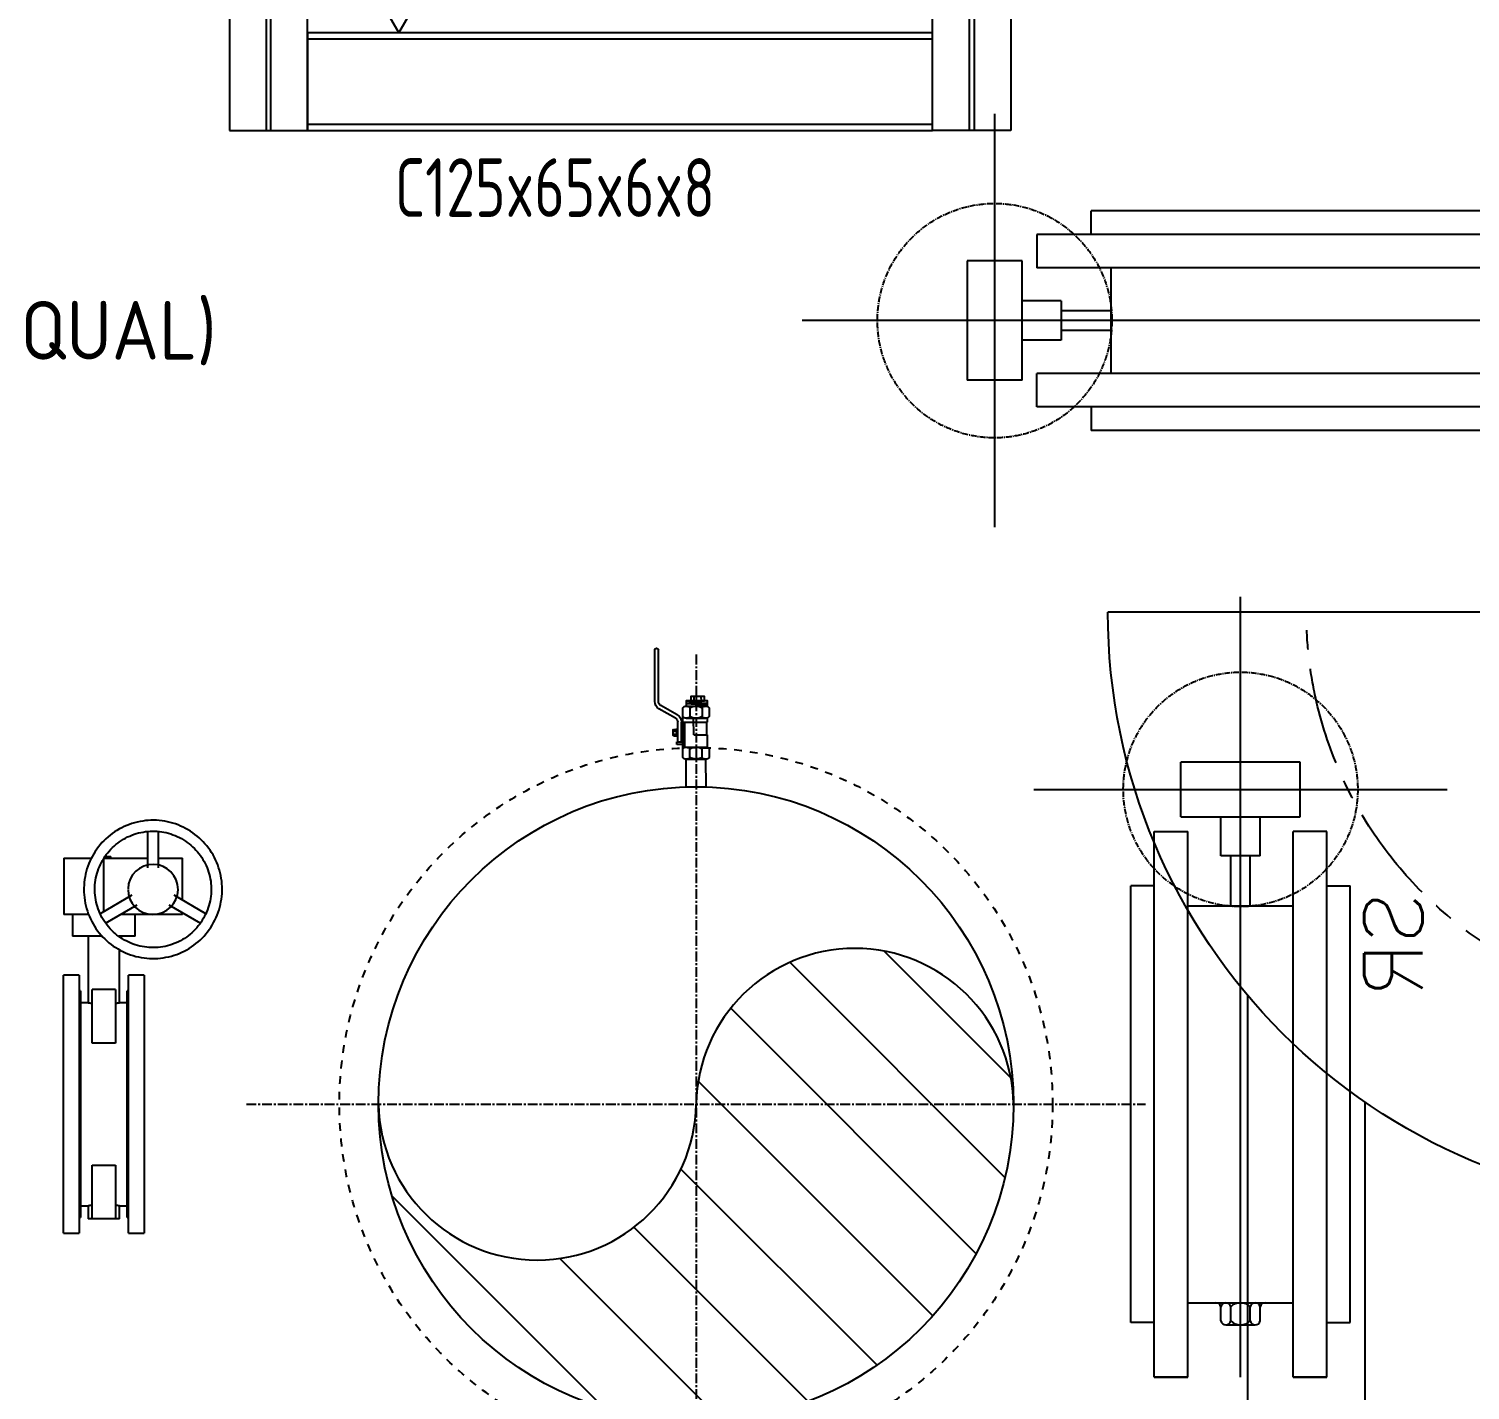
# Model space of a CAD drawing. Extents: x -181672 to 290600, y -29000 to 395522.
# Drawn here: x -90255 to -88410, y 35282 to 37024 of the extents above; entities that cross this region are included whole.
import ezdxf

# ---------------------------------------------------------------- set-up
doc = ezdxf.new("R2010")
doc.units = 0
doc.header["$LTSCALE"] = 10
for name, pattern in [('XFM7P20PCW$0$CENTER', [2, 1.25, -0.25, 0.25, -0.25]), ('XFM7P20PCW$0$CENTER2', [1.125, 0.75, -0.125, 0.125, -0.125]), ('XFM7P20PCW$0$Dashed', [2, 1, -1]), ('XFM7P20PCW$0$HIDDEN', [9.525, 6.35, -3.175])]:
    doc.linetypes.add(name, pattern=pattern)
for name, color, linetype in [('XFM7P20PCW$0$M-CWTR-CENT', 252, 'XFM7P20PCW$0$CENTER'), ('XFM7P20PCW$0$M-CWTR-PIPE', 252, 'Continuous'), ('XFM7P20PCW$0$M-CWTR-VAVE', 252, 'Continuous'), ('XFM7P20PCW$0$P-PCWR-20.7-P', 252, 'Continuous'), ('XFM7P20PCW$0$SH-LINE-130', 252, 'Continuous'), ('XFM7P20PCW$0$SH-TEXT', 252, 'Continuous'), ('XFM7P20PCW$0$管架', 252, 'Continuous')]:
    doc.layers.add(name, color=color, linetype=linetype)
doc.styles.add('XFM7P20PCW$0$aa-txt', font='isocp.shx', dxfattribs={"bigfont": 'chineset'})
doc.styles.add('XFM7P20PCW$0$Standard', font='txt.shx', dxfattribs={"bigfont": 'chineset.shx'})
doc.dimstyles.new('XFM7P20PCW$0$adim-5', dxfattribs={"dimscale": 10, "dimtxt": 0.25, "dimasz": 0.25, "dimexe": 0.1, "dimexo": 0.5, "dimgap": 0.15, "dimtad": 0, "dimdec": 4, "dimlfac": 5, "dimdsep": 46, "dimtxsty": 'XFM7P20PCW$0$aa-txt', "dimcen": 2.5, "dimclrd": 3, "dimclre": 3, "dimclrt": 256, "dimadec": 0, "dimazin": 0, "dimtfac": 1, "dimtdec": 4, "dimtmove": 0, "dimatfit": 3, "dimfxl": 1, "dimtolj": 1, "dimtzin": 0, "dimarcsym": 0})

# ---------------------------------------------------------------- blocks, each defined once
blk = doc.blocks.new('XFM7P20PCW$0$A$C4E3D5701')
h = blk.add_hatch()
h.set_pattern_fill('ANSI31', color=256, scale=30, angle=90, style=0)
h.set_pattern_definition([(315, (-20007.98, -358079.21), (67.35192, 67.35192), [])])
h.paths.add_polyline_path([(406.3, 0, 0.981163), (0, 0.1, -0.981163), (-406.5, 0, 0.414214), (-0.1, -406.4, 0.414214)])
at = {"linetype": 'XFM7P20PCW$0$Dashed'}
blk.add_circle((-0.1, 0), 456.4, dxfattribs=at)
blk.add_circle((-0.1, 0), 406.4)
for centre, radius, start, end in [((203.2, -3.8), 203.2, 1.0793, 178.9207), ((-203.2, 3.9), 203.3, 181.0997, 358.9003)]:
    blk.add_arc(centre, radius, start, end)
at = {"layer": 'XFM7P20PCW$0$M-CWTR-PIPE', "color": 1, "linetype": 'XFM7P20PCW$0$CENTER'}
for p, q in [((0, 575.4), (0, -575.4)), ((-575.4, 0), (575.4, 0))]:
    blk.add_line(p, q, dxfattribs=at)
blk = doc.blocks.new('XFM7P20PCW$0$BV-200A-HP')
for p, q in [((49.9, 352.3), (46.8, 350.5)), ((53, 353.9), (49.9, 352.3)), ((56.2, 355.5), (53, 353.9)), ((59.4, 356.9), (56.2, 355.5)), ((62.7, 358.2), (59.4, 356.9)), ((66.1, 359.3), (62.7, 358.2)), ((69.5, 360.3), (66.1, 359.3)), ((72.9, 361.2), (69.5, 360.3)), ((76.4, 361.9), (72.9, 361.2)), ((79.8, 362.5), (76.4, 361.9)), ((83.4, 363), (79.8, 362.5)), ((86.9, 363.3), (83.4, 363)), ((90.4, 363.5), (86.9, 363.3)), ((94, 363.5), (90.4, 363.5)), ((97.5, 363.4), (94, 363.5)), ((101, 363.1), (97.5, 363.4)), ((104.5, 362.7), (101, 363.1)), ((108, 362.2), (104.5, 362.7)), ((111.5, 361.5), (108, 362.2)), ((115, 360.7), (111.5, 361.5)), ((118.4, 359.8), (115, 360.7)), ((121.7, 358.7), (118.4, 359.8)), ((125.1, 357.5), (121.7, 358.7)), ((128.3, 356.1), (125.1, 357.5)), ((131.6, 354.7), (128.3, 356.1)), ((134.7, 353.1), (131.6, 354.7)), ((137.8, 351.3), (134.7, 353.1)), ((140.8, 349.5), (137.8, 351.3)), ((25.4, 332.1), (23.2, 329.4)), ((27.7, 334.8), (25.4, 332.1)), ((30.2, 337.3), (27.7, 334.8)), ((32.7, 339.8), (30.2, 337.3)), ((35.4, 342.2), (32.7, 339.8)), ((38.1, 344.4), (35.4, 342.2)), ((40.9, 346.6), (38.1, 344.4)), ((43.8, 348.6), (40.9, 346.6)), ((43.3, 330.5), (45.5, 332.4)), ((46.8, 350.5), (43.8, 348.6)), ((45.5, 332.4), (47.9, 334.3)), ((47.9, 334.3), (50.3, 336)), ((50.3, 336), (52.7, 337.7)), ((52.7, 337.7), (55.3, 339.2)), ((55.3, 339.2), (57.9, 340.7)), ((57.9, 340.7), (60.5, 342.1)), ((60.5, 342.1), (63.2, 343.3)), ((63.2, 343.3), (66, 344.4)), ((66, 344.4), (68.8, 345.5)), ((68.8, 345.5), (71.6, 346.4)), ((71.6, 346.4), (74.5, 347.2)), ((74.5, 347.2), (77.4, 347.9)), ((77.4, 347.9), (80.3, 348.4)), ((80.3, 348.4), (83.3, 348.9)), ((83.3, 348.9), (86.2, 349.2)), ((86, 349.3), (86, 302.4)), ((86.2, 349.2), (89.2, 349.4)), ((89.2, 349.4), (92.2, 349.5)), ((92.2, 349.5), (95.2, 349.5)), ((95.2, 349.5), (98.2, 349.3)), ((98.2, 349.3), (101.1, 349.1)), ((100, 302.4), (100, 349.5)), ((101.1, 349.1), (104.1, 348.7)), ((104.1, 348.7), (107, 348.2)), ((107, 348.2), (109.9, 347.6)), ((109.9, 347.6), (112.8, 346.8)), ((112.8, 346.8), (115.7, 346)), ((115.7, 346), (118.5, 345)), ((118.5, 345), (121.3, 343.9)), ((121.3, 343.9), (124, 342.7)), ((124, 342.7), (126.7, 341.4)), ((126.7, 341.4), (129.3, 340)), ((129.3, 340), (131.9, 338.5)), ((131.9, 338.5), (134.4, 336.9)), ((134.4, 336.9), (136.8, 335.2)), ((136.8, 335.2), (139.2, 333.4)), ((139.2, 333.4), (141.5, 331.5)), ((143.8, 347.5), (140.8, 349.5)), ((146.6, 345.4), (143.8, 347.5)), ((149.4, 343.2), (146.6, 345.4)), ((152.1, 340.9), (149.4, 343.2)), ((154.7, 338.5), (152.1, 340.9)), ((157.1, 336), (154.7, 338.5)), ((159.5, 333.4), (157.1, 336)), ((161.8, 330.6), (159.5, 333.4)), ((-21, 315), (-21, 243)), ((-21, 315), (14.1, 315)), ((13.8, 314.4), (12.2, 311.2)), ((15.4, 317.6), (13.8, 314.4)), ((17.2, 320.6), (15.4, 317.6)), ((19.1, 323.6), (17.2, 320.6)), ((21.1, 326.5), (19.1, 323.6)), ((23.2, 329.4), (21.1, 326.5)), ((28.3, 312), (29.9, 314.6)), ((29.9, 314.6), (31.5, 317.1)), ((30, 246.6), (30, 314.5)), ((30.3, 315), (86, 315)), ((31.5, 317.1), (33.2, 319.5)), ((31.7, 317), (32.7, 317)), ((32.7, 318.6), (32.7, 317)), ((32.7, 317), (39, 317)), ((33.2, 319.5), (35.1, 321.8)), ((35.1, 321.8), (37, 324.1)), ((37, 324.1), (39, 326.3)), ((39, 326.3), (41.1, 328.4)), ((39, 315), (39, 317)), ((41.1, 328.4), (43.3, 330.5)), ((100, 315), (130.8, 315)), ((130.8, 261.2), (130.8, 315)), ((141.5, 331.5), (143.7, 329.6)), ((143.7, 329.6), (145.9, 327.5)), ((145.9, 327.5), (147.9, 325.3)), ((147.9, 325.3), (149.9, 323.1)), ((149.9, 323.1), (151.8, 320.8)), ((151.8, 320.8), (153.6, 318.4)), ((153.6, 318.4), (155.3, 315.9)), ((155.3, 315.9), (156.8, 313.4)), ((164, 327.9), (161.8, 330.6)), ((166, 325), (164, 327.9)), ((168, 322), (166, 325)), ((169.8, 319), (168, 322)), ((171.5, 315.9), (169.8, 319)), ((173.1, 312.7), (171.5, 315.9)), ((7.5, 297.9), (6.7, 294.5)), ((8.5, 301.3), (7.5, 297.9)), ((9.6, 304.6), (8.5, 301.3)), ((10.9, 308), (9.6, 304.6)), ((12.2, 311.2), (10.9, 308)), ((20.6, 292.7), (21.4, 295.6)), ((21.4, 295.6), (22.3, 298.4)), ((22.3, 298.4), (23.3, 301.2)), ((23.3, 301.2), (24.4, 304)), ((24.4, 304), (25.6, 306.7)), ((25.6, 306.7), (26.9, 309.4)), ((26.9, 309.4), (28.3, 312)), ((156.8, 313.4), (158.3, 310.8)), ((158.3, 310.8), (159.7, 308.2)), ((159.7, 308.2), (161, 305.5)), ((161, 305.5), (162.1, 302.7)), ((162.1, 302.7), (163.2, 300)), ((163.2, 300), (164.1, 297.1)), ((164.1, 297.1), (165, 294.3)), ((174.5, 309.5), (173.1, 312.7)), ((175.8, 306.2), (174.5, 309.5)), ((177, 302.8), (175.8, 306.2)), ((178.1, 299.5), (177, 302.8)), ((179, 296), (178.1, 299.5)), ((179.7, 292.6), (179, 296)), ((4.7, 280.4), (4.5, 276.9)), ((4.5, 276.9), (4.5, 275)), ((5, 284), (4.7, 280.4)), ((5.4, 287.5), (5, 284)), ((6, 291), (5.4, 287.5)), ((6.7, 294.5), (6, 291)), ((18.5, 275), (18.6, 278)), ((18.6, 278), (18.7, 281)), ((18.7, 281), (19, 283.9)), ((19, 283.9), (19.5, 286.9)), ((19.5, 286.9), (20, 289.8)), ((20, 289.8), (20.6, 292.7)), ((165, 294.3), (165.7, 291.4)), ((165.7, 291.4), (166.3, 288.5)), ((166.3, 288.5), (166.8, 285.5)), ((166.8, 285.5), (167.1, 282.6)), ((167.1, 282.6), (167.4, 279.6)), ((167.4, 279.6), (167.5, 276.6)), ((180.4, 289.1), (179.7, 292.6)), ((180.9, 285.6), (180.4, 289.1)), ((181.2, 282.1), (180.9, 285.6)), ((181.4, 278.5), (181.2, 282.1)), ((181.5, 275), (181.4, 278.5)), ((4.5, 275), (4.6, 271.5)), ((4.6, 271.5), (4.8, 267.9)), ((4.8, 267.9), (5.1, 264.4)), ((5.1, 264.4), (5.6, 260.9)), ((5.6, 260.9), (6.3, 257.4)), ((18.5, 273.4), (18.5, 275)), ((18.6, 270.4), (18.5, 273.4)), ((18.9, 267.4), (18.6, 270.4)), ((19.2, 264.5), (18.9, 267.4)), ((19.7, 261.5), (19.2, 264.5)), ((20.3, 258.6), (19.7, 261.5)), ((21, 255.7), (20.3, 258.6)), ((65.8, 267.4), (25.2, 243.9)), ((160.8, 243.9), (120.2, 267.4)), ((166, 260.2), (165.4, 257.3)), ((166.5, 263.1), (166, 260.2)), ((167, 266.1), (166.5, 263.1)), ((167.3, 269), (167, 266.1)), ((167.4, 272), (167.3, 269)), ((167.5, 275), (167.4, 272)), ((167.5, 276.6), (167.5, 275)), ((179.3, 255.5), (180, 259)), ((180, 259), (180.6, 262.5)), ((180.6, 262.5), (181, 266)), ((181, 266), (181.3, 269.6)), ((181.3, 269.6), (181.5, 273.1)), ((181.5, 273.1), (181.5, 275)), ((10.6, 243), (-21, 243)), ((-10, 243), (-10, 215)), ((6.3, 257.4), (7, 254)), ((7, 254), (7.9, 250.5)), ((7.9, 250.5), (9, 247.2)), ((9, 247.2), (10.2, 243.8)), ((10.2, 243.8), (11.5, 240.5)), ((11.5, 240.5), (12.9, 237.3)), ((21.9, 252.9), (21, 255.7)), ((22.8, 250), (21.9, 252.9)), ((23.9, 247.3), (22.8, 250)), ((25, 244.5), (23.9, 247.3)), ((26.3, 241.8), (25, 244.5)), ((27.7, 239.2), (26.3, 241.8)), ((32.1, 231.8), (72.8, 255.2)), ((130.8, 243), (51.3, 243)), ((70, 215), (70, 243)), ((113.2, 255.2), (153.9, 231.8)), ((130.8, 243), (130.8, 245.2)), ((159.1, 240.6), (157.7, 238)), ((160.4, 243.3), (159.1, 240.6)), ((161.6, 246), (160.4, 243.3)), ((162.7, 248.8), (161.6, 246)), ((163.7, 251.6), (162.7, 248.8)), ((164.6, 254.4), (163.7, 251.6)), ((165.4, 257.3), (164.6, 254.4)), ((173.8, 238.8), (175.1, 242)), ((175.1, 242), (176.4, 245.4)), ((176.4, 245.4), (177.5, 248.7)), ((177.5, 248.7), (178.5, 252.1)), ((178.5, 252.1), (179.3, 255.5)), ((12.9, 237.3), (14.5, 234.1)), ((14.5, 234.1), (16.2, 231)), ((16.2, 231), (18, 228)), ((18, 228), (20, 225)), ((20, 225), (22, 222.1)), ((22, 222.1), (24.2, 219.4)), ((29.2, 236.6), (27.7, 239.2)), ((30.7, 234.1), (29.2, 236.6)), ((32.4, 231.6), (30.7, 234.1)), ((34.2, 229.2), (32.4, 231.6)), ((36.1, 226.9), (34.2, 229.2)), ((38.1, 224.7), (36.1, 226.9)), ((40.1, 222.5), (38.1, 224.7)), ((42.3, 220.4), (40.1, 222.5)), ((144.9, 221.6), (142.7, 219.5)), ((147, 223.7), (144.9, 221.6)), ((149, 225.9), (147, 223.7)), ((150.9, 228.2), (149, 225.9)), ((152.8, 230.5), (150.9, 228.2)), ((154.5, 232.9), (152.8, 230.5)), ((156.1, 235.4), (154.5, 232.9)), ((157.7, 238), (156.1, 235.4)), ((162.8, 220.6), (164.9, 223.5)), ((164.9, 223.5), (166.9, 226.4)), ((166.9, 226.4), (168.8, 229.4)), ((168.8, 229.4), (170.6, 232.4)), ((170.6, 232.4), (172.2, 235.6)), ((172.2, 235.6), (173.8, 238.8)), ((28.2, 215), (-10, 215)), ((10, 215), (10, 130)), ((24.2, 219.4), (26.5, 216.6)), ((26.5, 216.6), (28.9, 214)), ((28.9, 214), (31.3, 211.5)), ((31.3, 211.5), (33.9, 209.1)), ((33.9, 209.1), (36.6, 206.8)), ((36.6, 206.8), (39.4, 204.6)), ((39.4, 204.6), (42.2, 202.5)), ((44.5, 218.5), (42.3, 220.4)), ((46.8, 216.6), (44.5, 218.5)), ((49.2, 214.8), (46.8, 216.6)), ((70, 215), (49.1, 215)), ((51.6, 213.1), (49.2, 214.8)), ((50, 214.3), (50, 215)), ((54.1, 211.5), (51.6, 213.1)), ((56.7, 210), (54.1, 211.5)), ((59.3, 208.6), (56.7, 210)), ((62, 207.3), (59.3, 208.6)), ((64.7, 206.1), (62, 207.3)), ((67.5, 205), (64.7, 206.1)), ((70.3, 204), (67.5, 205)), ((73.2, 203.2), (70.3, 204)), ((76.1, 202.4), (73.2, 203.2)), ((114.4, 203.6), (111.5, 202.8)), ((117.2, 204.5), (114.4, 203.6)), ((120, 205.6), (117.2, 204.5)), ((122.8, 206.7), (120, 205.6)), ((125.5, 207.9), (122.8, 206.7)), ((128.1, 209.3), (125.5, 207.9)), ((130.7, 210.8), (128.1, 209.3)), ((133.3, 212.3), (130.7, 210.8)), ((135.7, 214), (133.3, 212.3)), ((138.1, 215.7), (135.7, 214)), ((140.5, 217.6), (138.1, 215.7)), ((142.7, 219.5), (140.5, 217.6)), ((142.2, 201.4), (145.1, 203.4)), ((145.1, 203.4), (147.9, 205.6)), ((147.9, 205.6), (150.6, 207.8)), ((150.6, 207.8), (153.3, 210.2)), ((153.3, 210.2), (155.8, 212.7)), ((155.8, 212.7), (158.3, 215.2)), ((158.3, 215.2), (160.6, 217.9)), ((160.6, 217.9), (162.8, 220.6)), ((42.2, 202.5), (45.2, 200.5)), ((45.2, 200.5), (48.2, 198.7)), ((48.2, 198.7), (51.3, 196.9)), ((50, 130), (50, 197.7)), ((51.3, 196.9), (54.4, 195.3)), ((54.4, 195.3), (57.7, 193.9)), ((57.7, 193.9), (60.9, 192.5)), ((60.9, 192.5), (64.3, 191.3)), ((64.3, 191.3), (67.6, 190.2)), ((67.6, 190.2), (71, 189.3)), ((71, 189.3), (74.5, 188.5)), ((74.5, 188.5), (78, 187.8)), ((79, 201.8), (76.1, 202.4)), ((78, 187.8), (81.5, 187.3)), ((81.9, 201.3), (79, 201.8)), ((81.5, 187.3), (85, 186.9)), ((84.9, 200.9), (81.9, 201.3)), ((87.8, 200.7), (84.9, 200.9)), ((85, 186.9), (88.5, 186.6)), ((90.8, 200.5), (87.8, 200.7)), ((88.5, 186.6), (92, 186.5)), ((93.8, 200.5), (90.8, 200.5)), ((92, 186.5), (95.6, 186.5)), ((96.8, 200.6), (93.8, 200.5)), ((95.6, 186.5), (99.1, 186.7)), ((99.8, 200.8), (96.8, 200.6)), ((99.1, 186.7), (102.6, 187)), ((102.7, 201.1), (99.8, 200.8)), ((102.6, 187), (106.2, 187.5)), ((105.7, 201.6), (102.7, 201.1)), ((108.6, 202.1), (105.7, 201.6)), ((106.2, 187.5), (109.6, 188.1)), ((111.5, 202.8), (108.6, 202.1)), ((109.6, 188.1), (113.1, 188.8)), ((113.1, 188.8), (116.5, 189.7)), ((116.5, 189.7), (119.9, 190.7)), ((119.9, 190.7), (123.3, 191.8)), ((123.3, 191.8), (126.6, 193.1)), ((126.6, 193.1), (129.8, 194.5)), ((129.8, 194.5), (133, 196.1)), ((133, 196.1), (136.1, 197.7)), ((136.1, 197.7), (139.2, 199.5)), ((139.2, 199.5), (142.2, 201.4)), ((-1.6, 165), (-21.6, 165)), ((-21.6, -165), (-21.6, 165)), ((-1.6, 165), (-1.6, -165)), ((81.6, 165), (61.6, 165)), ((61.6, -165), (61.6, 165)), ((81.6, 165), (81.6, -165)), ((0, 145), (-1.6, 145)), ((0, 145), (0, -145)), ((10, 130), (0, 130)), ((45, 146.7), (15, 146.7)), ((15, 78), (15, 146.7)), ((45, 146.7), (45, 78)), ((60, 130), (50, 130)), ((61.6, 145), (60, 145)), ((60, -145), (60, 145)), ((45, 78), (15, 78)), ((15, -78), (45, -78)), ((15, -146.8), (15, -78)), ((45, -78), (45, -146.8)), ((-1.6, -145), (0, -145)), ((0, -130), (10, -130)), ((10, -130), (10, -146.8)), ((50, -146.8), (10, -146.8)), ((50, -146.8), (50, -130)), ((50, -130), (60, -130)), ((60, -145), (61.6, -145)), ((-21.6, -165), (-1.6, -165)), ((61.6, -165), (81.6, -165))]:
    blk.add_line(p, q)
for centre, radius, start, end in [((93, 356.5), 7, 85.2104, 94.7896), ((93, 275), 32, 180, 178.5803), ((22.4, 234.3), 7, 205.2104, 214.7896), ((163.6, 234.3), 7, 325.2104, 334.7896)]:
    blk.add_arc(centre, radius, start, end)
for points in [[(10, 130), (10, 130), (10.4, 129.9), (12.1, 129.7), (13.9, 129.5), (15, 129.3)], [(45, 129.3), (46.1, 129.5), (47.9, 129.7), (49.6, 129.9), (50, 130), (50, 130)], [(15, -129.3), (13.9, -129.5), (12.1, -129.7), (10.4, -129.9), (10, -130), (10, -130)], [(50, -130), (50, -130), (49.6, -129.9), (47.9, -129.7), (46.1, -129.5), (45, -129.3)]]:
    blk.add_open_spline(points, degree=3)
blk = doc.blocks.new('XFM7P20PCW$0$SL20')
at = {"color": 0, "linetype": 'ByBlock'}
for p, q in [((0, -34.925), (0, 34.925)), ((4.28625, 34.925), (0, 34.925)), ((4.28625, -34.925), (4.28625, 34.925)), ((4.28625, 27.94), (7.3025, 27.94)), ((7.3025, -27.94), (7.3025, 27.94)), ((4.28625, -27.94), (7.3025, -27.94)), ((4.28625, -34.925), (0, -34.925))]:
    blk.add_line(p, q, dxfattribs=at)
blk = doc.blocks.new('XFM7P20PCW$0$A$C4E284B51')
at = {"color": 1}
for p, q in [((57710.6, -10947.6), (57710.6, -9949.2)), ((57446.1, -10195.4), (57975.1, -10195.4))]:
    blk.add_line(p, q, dxfattribs=at)
at = {"layer": 'XFM7P20PCW$0$M-CWTR-VAVE'}
for p, q in [((57787, -10160.4), (57634.2, -10160.4)), ((57634.2, -10230.4), (57634.2, -10160.4)), ((57787, -10230.4), (57787, -10160.4)), ((57634.2, -10230.4), (57787, -10230.4)), ((57685.5, -10280.6), (57685.5, -10230.4)), ((57735.7, -10280.6), (57735.7, -10230.4)), ((57735.7, -10280.6), (57685.5, -10280.6)), ((57698, -10344.4), (57698, -10280.6)), ((57723.1, -10344.4), (57723.1, -10280.6)), ((57643.1, -10344.4), (57778.1, -10344.4)), ((57643.1, -10852.4), (57778.1, -10852.4)), ((57685.5, -10875.6), (57685.5, -10857.4)), ((57698, -10875.6), (57698, -10857.4)), ((57723.1, -10875.6), (57723.1, -10857.4)), ((57735.7, -10875.6), (57735.7, -10857.4)), ((57691.8, -10880.6), (57729.4, -10880.6)), ((57643.1, -10947.6), (57600.3, -10947.6)), ((57778.1, -10947.6), (57820.9, -10947.6))]:
    blk.add_line(p, q, dxfattribs=at)
at = {"layer": 'XFM7P20PCW$0$M-CWTR-VAVE', "linetype": 'XFM7P20PCW$0$CENTER2'}
blk.add_circle((57710.6, -10195.4), 150, dxfattribs=at)
at = {"layer": 'XFM7P20PCW$0$M-CWTR-VAVE'}
for centre, radius, start, end in [((57679.2, -10858.8), 6.43, 12.6804, 90), ((57691.8, -10858.8), 6.43, 12.6804, 167.3196), ((57710.6, -10870.6), 18.2, 46.3972, 133.6028), ((57729.4, -10858.8), 6.43, 12.6804, 167.3196), ((57742, -10858.8), 6.43, 90, 167.3196), ((57691.8, -10874.2), 6.43, 192.6804, 347.3196), ((57710.6, -10862.4), 18.2, 226.3972, 313.6028), ((57729.4, -10874.2), 6.43, 192.6804, 347.3196)]:
    blk.add_arc(centre, radius, start, end, dxfattribs=at)
at = {"layer": 'XFM7P20PCW$0$M-CWTR-VAVE', "yscale": 10, "zscale": 10}
for p, xscale in [((57643.1, -10598.4), -10), ((57778.1, -10598.4), 10)]:
    blk.add_blockref('XFM7P20PCW$0$SL20', p, dxfattribs=dict(at, xscale=xscale))
blk = doc.blocks.new('XFM7P20PCW$0$90h-20')
at = {"ltscale": 1000}
for p, q in [((4.36, 25.4), (4.36, 76.2)), ((29.76, 0), (80.56, 0))]:
    blk.add_line(p, q, dxfattribs=at)
for radius in [76.2, 25.4]:
    blk.add_arc((4.36, 0), radius, 0, 90, dxfattribs=at)
at = {"layer": 'XFM7P20PCW$0$M-CWTR-CENT'}
blk.add_arc((4.36, 0), 50.8, 0, 90, dxfattribs=at)
at = {"style": 'XFM7P20PCW$0$Standard'}
blk.add_text('SR', height=7.5, dxfattribs=at).set_placement((40.28, 35.92))
blk = doc.blocks.new('XFM7P20PCW$0$BALL')
at = {"color": 0, "linetype": 'ByBlock'}
for p, q in [((-1.88, 2.46), (-1.88, -2.83)), ((-1.5, 2.64), (0.58, 2.64)), ((-1.12, 2.46), (-1.12, 1.53)), ((0.21, 2.46), (0.21, 1.53)), ((0.96, 2.46), (0.96, 1.53)), ((-2.91, 0.07), (-2.91, -0.45)), ((-2.54, 0.17), (-2.86, 0.17)), ((-2.52, 1.07), (-2.52, 0.8)), ((-1.88, 1.07), (-2.52, 1.07)), ((-2.52, 0.8), (-1.88, 0.8)), ((-2.41, 0.26), (-2.49, 0.26)), ((-2.49, 0.26), (-2.49, -0.64)), ((-2.49, 0.07), (-2.49, -0.45)), ((-2.41, 0.8), (-2.41, -1.3)), ((-2.01, 0.8), (-2.01, -1.3)), ((-1.88, 0.01), (-2.01, 0.01)), ((-1.64, 1.37), (-1.64, -1.29)), ((-1.5, 1.35), (0.58, 1.35)), ((-0.71, 0.05), (0.78, 0.05)), ((-0.71, 0.05), (-0.71, -1.73)), ((0.68, 0.05), (0.68, -1.29)), ((0.78, 1.39), (0.78, 0.05)), ((-2.86, -0.02), (-2.54, -0.02)), ((-2.86, -0.35), (-2.54, -0.35)), ((-2.86, -0.54), (-2.54, -0.54)), ((-2.41, -0.64), (-2.49, -0.64)), ((-1.88, -0.38), (-2.01, -0.38)), ((-1.88, -1.29), (0.78, -1.29)), ((0.78, -1.29), (0.78, -1.77)), ((-2.66, -1.73), (-4.41, -2.74)), ((-2.46, -2.08), (-4.21, -3.09)), ((-1.5, -1.73), (0.58, -1.73)), ((-1.5, -3.01), (0.58, -3.01)), ((-1.12, -2.83), (-1.12, -1.91)), ((0.21, -2.83), (0.21, -1.91)), ((0.96, -2.83), (0.96, -1.91)), ((-4.86, -3.52), (-4.86, -8.99)), ((-4.46, -3.52), (-4.46, -8.99))]:
    blk.add_line(p, q, dxfattribs=at)
for centre, radius, start, end in [((-1.5, 2.15), 0.487, 39.1755, 140.8245), ((-0.46, 1.31), 1.32, 59.7968, 120.2032), ((0.58, 2.15), 0.487, 39.1755, 140.8245), ((-2.79, 0.07), 0.122, 129.1755, 230.8245), ((-2.61, 0.07), 0.122, 309.1755, 50.8245), ((-1.5, 1.84), 0.487, 219.1755, 320.8245), ((-0.46, 2.67), 1.32, 239.7968, 300.2032), ((0.58, 1.84), 0.487, 219.1755, 320.8245), ((-2.58, -0.19), 0.331, 149.7968, 210.2032), ((-2.79, -0.45), 0.122, 129.1755, 230.8245), ((-2.91, -1.3), 0.5, 300, 0), ((-2.82, -0.19), 0.331, 329.7968, 30.2032), ((-2.61, -0.45), 0.122, 309.1755, 50.8245), ((-2.91, -1.3), 0.9, 300, 0), ((-3.96, -3.52), 0.9, 120, 180), ((-1.5, -2.21), 0.487, 39.1755, 140.8245), ((-1.5, -2.53), 0.487, 219.1755, 320.8245), ((-0.46, -3.05), 1.32, 59.7968, 120.2032), ((-0.46, -1.69), 1.32, 239.7968, 300.2032), ((0.58, -2.21), 0.487, 39.1755, 140.8245), ((0.58, -2.53), 0.487, 219.1755, 320.8245), ((-3.96, -3.52), 0.5, 120, 180), ((-4.66, -8.99), 0.2, 180, 0)]:
    blk.add_arc(centre, radius, start, end, dxfattribs=at)
blk = doc.blocks.new('XFM7P20PCW$0$A$C594865B6')
at = {"color": 0, "linetype": 'ByBlock'}
for p, q in [((33.3, 147.7), (33.3, 118.2)), ((33.3, 147.7), (54.6, 147.7)), ((54.6, 147.7), (54.6, 118.2))]:
    blk.add_line(p, q, dxfattribs=at)
at = {"layer": 'XFM7P20PCW$0$管架', "linetype": 'ByBlock'}
for p, q in [((33.6, 56.2), (55.9, 58.9)), ((34.5, 58.9), (55.4, 60.6)), ((55.9, 58.9), (34.5, 58.9)), ((42, 56.2), (42, 51.6)), ((49.7, 56.2), (49.7, 51.6))]:
    blk.add_line(p, q, dxfattribs=at)
blk.add_lwpolyline([(56.3, 62.1), (56.3, 56.2), (33.6, 56.2), (33.6, 61.7)], dxfattribs=at)
blk.add_lwpolyline([(38.4, 56.2), (53.2, 56.2), (53.2, 51.6), (38.4, 51.6)], close=True, dxfattribs=at)
at = {"color": 1, "linetype": 'ByBlock', "xscale": 10, "yscale": 10, "zscale": 10}
blk.add_blockref('XFM7P20PCW$0$BALL', (48.6, 91.9), dxfattribs=at)
blk = doc.blocks.new('XFM7P20PCW$0$A$C0ee8920b')
at = {"layer": 'XFM7P20PCW$0$SH-LINE-130'}
for points in [[(51.285, 3.687), (54.619, 3.687), (54.619, 49.556), (51.285, 49.556)], [(84.619, 3.687), (81.285, 3.687), (81.285, 49.556), (84.619, 49.556)], [(54.619, 3.687), (81.285, 3.687), (81.285, 7.854), (54.619, 7.854)]]:
    blk.add_lwpolyline(points, close=True, dxfattribs=at)
at = {"layer": 'XFM7P20PCW$0$SH-LINE-130', "linetype": 'XFM7P20PCW$0$HIDDEN', "ltscale": 5}
for points in [[(52.852, 3.687), (53.052, 3.687), (53.052, 49.556), (52.852, 49.556)], [(83.052, 3.687), (82.852, 3.687), (82.852, 49.556), (83.052, 49.556)], [(54.619, 3.954), (81.285, 3.954), (81.285, 7.587), (54.619, 7.587)]]:
    blk.add_lwpolyline(points, close=True, dxfattribs=at)
at = {"layer": 'XFM7P20PCW$0$SH-LINE-130', "ltscale": 0.1}
blk.add_lwpolyline([(58.515, 7.854), (60.462, 11.227), (56.568, 11.227)], close=True, dxfattribs=at)
at = {"layer": 'XFM7P20PCW$0$SH-TEXT', "style": 'XFM7P20PCW$0$aa-txt', "width": 0.8}
for p in [(49.859, 12.085), (88.545, 12.085)]:
    blk.add_text('H100x100x6x8', height=2.5, rotation=90, dxfattribs=at).set_placement(p)
for s, p in [('L20+2250', (61.935, 9.334)), ('C125x65x6x8', (58.342, 0))]:
    blk.add_text(s, height=2.5, dxfattribs=at).set_placement(p)
blk = doc.blocks.new('XFM7P20PCW$0$A$Cfe1b4cd2')
at = {"layer": 'XFM7P20PCW$0$SH-TEXT', "insert": (91.424, 2.165), "char_height": 2.5, "attachment_point": 7, "style": 'XFM7P20PCW$0$aa-txt'}
blk.add_mtext('JSC JA-1-1000B (OR EQUAL)', dxfattribs=at)
at = {"layer": 'XFM7P20PCW$0$SH-TEXT', "annotation_type": 0, "has_hookline": 1, "hookline_direction": 0}
blk.add_leader([(79.246, 14.828), (88.424, 3.756), (90.924, 3.756)], dimstyle='XFM7P20PCW$0$adim-5', dxfattribs=at)
blk = doc.blocks.new('XFM7P20PCW')
at = {"layer": 'XFM7P20PCW$0$P-PCWR-20.7-P'}
blk.add_lwpolyline([(-88544.42093, 35650.73804), (-88544.41857, 34774.36688), (-88694.41857, 34774.36688), (-88694.42129, 35787.09046)], dxfattribs=at)
at = {"xscale": 30, "yscale": 30, "zscale": 30}
for name, p in [('XFM7P20PCW$0$A$Cfe1b4cd2', (-93922.62443, 36528.49724)), ('XFM7P20PCW$0$A$C0ee8920b', (-91536.28273, 36783.46654))]:
    blk.add_blockref(name, p, dxfattribs=at)
blk.add_blockref('XFM7P20PCW$0$A$C4E284B51', (-146414.29112, 46246.22247))
at = {"layer": 'XFM7P20PCW$0$P-PCWR-20.7-P', "rotation": 89.99999999999999}
blk.add_blockref('XFM7P20PCW$0$A$C4E284B51', (-99213.74932, -21059.87997), dxfattribs=at)
at = {"layer": 'XFM7P20PCW$0$P-PCWR-20.7-P'}
for name, p, xscale, yscale, zscale, rotation in [('XFM7P20PCW$0$90h-20', (-88111.42261, 36321.33945), -10, 10, 10, 90), ('XFM7P20PCW$0$A$C594865B6', (-89453.49362, 36231.41433), -1.199999999882566, 1.199999999882566, 1.199999999882566, 180.0558743041726)]:
    blk.add_blockref(name, p, dxfattribs=dict(at, xscale=xscale, yscale=yscale, zscale=zscale, rotation=rotation))
for name, p in [('XFM7P20PCW$0$A$C4E3D5701', (-89400.52107, 35647.86688)), ('XFM7P20PCW$0$BV-200A-HP', (-90188.58068, 35647.86688))]:
    blk.add_blockref(name, p, dxfattribs=at)

msp = doc.modelspace()

# ---------------------------------------------------------------- block references
msp.add_blockref('XFM7P20PCW', (0, 0))

doc.saveas('drawing.dxf')
